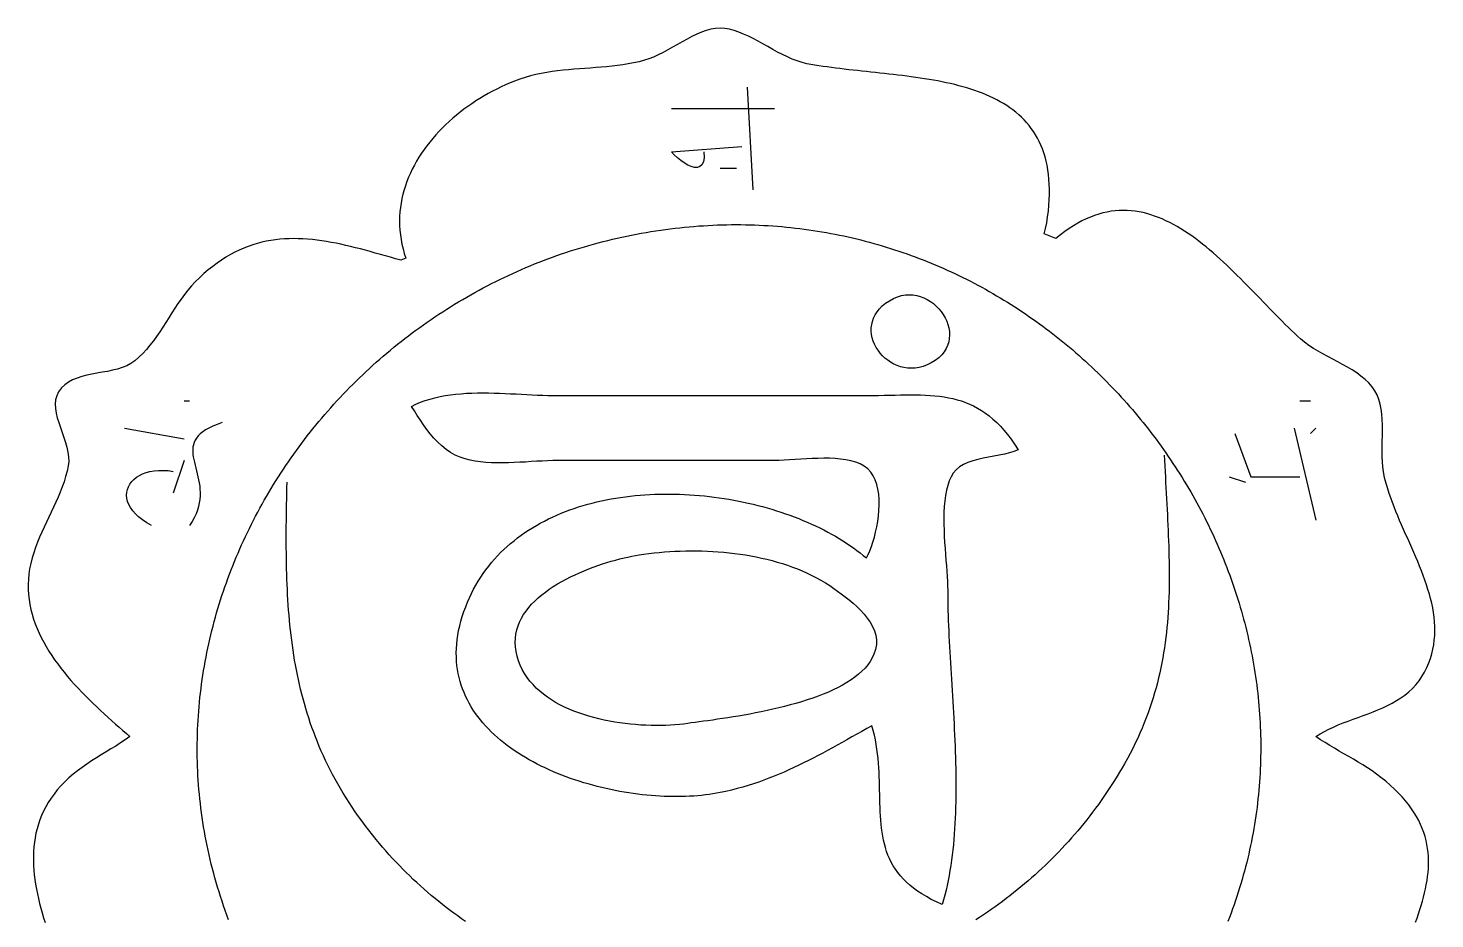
# Model space of a CAD drawing. Header units: metres. Extents: x 21 to 281, y 15 to 281.
# Drawn here: x 21.2 to 281, y 116.3 to 280.9 of the extents above; entities that cross this region are included whole.
import ezdxf

# ---------------------------------------------------------------- set-up
doc = ezdxf.new("R2010")
doc.units = ezdxf.units.M
doc.layers.add('0_0_0', color=3, linetype='CONTINUOUS')

msp = doc.modelspace()

# ---------------------------------------------------------------- linework, layer by layer
at = {"layer": '0_0_0'}
for points in [[(277.3917, 115.7123), (277.6695, 116.4956), (277.9362, 117.2754), (278.1905, 118.0518), (278.4311, 118.8248), (278.6567, 119.5946), (278.8659, 120.3613), (279.0575, 121.125), (279.2301, 121.8858), (279.3824, 122.6438), (279.513, 123.3992), (279.6207, 124.1521), (279.7042, 124.9025), (279.762, 125.6506), (279.793, 126.3965), (279.7958, 127.1404), (279.769, 127.8823), (279.7113, 128.6223), (279.6215, 129.3605), (279.4982, 130.0972), (279.3401, 130.8323), (279.1458, 131.566), (278.9141, 132.2985), (278.6436, 133.0297), (278.333, 133.76), (277.981, 134.4892), (277.5863, 135.2177), (277.1476, 135.9454), (276.6635, 136.6725), (276.1327, 137.3991), (275.5539, 138.1254), (274.9257, 138.8514), (274.247, 139.5772), (273.5163, 140.303), (272.7323, 141.0289), (271.8937, 141.755), (270.9992, 142.4814), (270.1896, 143.096), (269.363, 143.6826), (268.5218, 144.2452), (267.6684, 144.7878), (266.8052, 145.3144), (265.9348, 145.8291), (265.0594, 146.3359), (264.1817, 146.8388), (263.3039, 147.3418), (262.4285, 147.849), (261.558, 148.3644), (260.6948, 148.892), (259.8413, 149.4359), (259, 150), (259.7684, 150.4923), (260.57, 150.9503), (261.401, 151.3783), (262.2572, 151.7806), (263.1347, 152.1617), (264.0296, 152.5257), (264.9379, 152.877), (265.8556, 153.22), (266.7787, 153.559), (267.7033, 153.8983), (268.6255, 154.2422), (269.5412, 154.5951), (270.4465, 154.9613), (271.3374, 155.3451), (272.2099, 155.7509), (273.0602, 156.1829), (273.8841, 156.6456), (274.6778, 157.1432), (275.4373, 157.68), (276.1586, 158.2605), (276.8377, 158.8889), (277.4707, 159.5695), (278.0536, 160.3067), (278.5825, 161.1049), (279.0536, 161.9361), (279.4677, 162.7699), (279.8266, 163.6061), (280.1324, 164.4446), (280.387, 165.2852), (280.5924, 166.1278), (280.7507, 166.9723), (280.8638, 167.8185), (280.9337, 168.6663), (280.9623, 169.5154), (280.9518, 170.3659), (280.904, 171.2174), (280.821, 172.0699), (280.7047, 172.9233), (280.5572, 173.7774), (280.3804, 174.6319), (280.1763, 175.4869), (279.9469, 176.3422), (279.6942, 177.1975), (279.4202, 178.0529), (279.1269, 178.908), (278.8163, 179.7628), (278.4903, 180.6172), (278.151, 181.4709), (277.8003, 182.3239), (277.4402, 183.1759), (277.0728, 184.0269), (276.6999, 184.8767), (276.3237, 185.7252), (275.946, 186.5722), (275.5689, 187.4175), (275.1944, 188.2611), (274.8244, 189.1028), (274.461, 189.9423), (274.1061, 190.7797), (273.7617, 191.6147), (273.4299, 192.4473), (273.1126, 193.2771), (272.8117, 194.1042), (272.5294, 194.9284), (272.2675, 195.7494), (272.028, 196.5673), (271.8131, 197.3817), (271.6245, 198.1927), (271.4645, 199), (271.3425, 199.8498), (271.2686, 200.7413), (271.2329, 201.668), (271.2261, 202.6231), (271.2384, 203.6001), (271.2604, 204.5922), (271.2823, 205.5929), (271.2948, 206.5956), (271.2881, 207.5935), (271.2527, 208.58), (271.179, 209.5485), (271.0575, 210.4923), (270.8785, 211.4049), (270.6325, 212.2795), (270.3099, 213.1096), (269.9011, 213.8885), (269.3966, 214.6095), (268.7639, 215.3245), (268.0687, 215.9871), (267.3189, 216.6039), (266.5223, 217.1815), (265.6867, 217.7265), (264.8201, 218.2456), (263.9302, 218.7454), (263.0249, 219.2324), (262.1121, 219.7134), (261.1995, 220.195), (260.2951, 220.6838), (259.4066, 221.1864), (258.542, 221.7094), (257.7091, 222.2595), (256.9157, 222.8433), (256.1697, 223.4675), (255.6108, 223.9758), (255.0492, 224.4986), (254.4848, 225.035), (253.9174, 225.5839), (253.3472, 226.1444), (252.774, 226.7154), (252.1978, 227.296), (251.6187, 227.8852), (251.0365, 228.4819), (250.4512, 229.0852), (249.8628, 229.6941), (249.2713, 230.3076), (248.6767, 230.9246), (248.0789, 231.5443), (247.4778, 232.1656), (246.8735, 232.7874), (246.2659, 233.4089), (245.6549, 234.029), (245.0407, 234.6467), (244.423, 235.2611), (243.8019, 235.8711), (243.1774, 236.4757), (242.5495, 237.0739), (241.918, 237.6649), (241.2829, 238.2474), (240.6443, 238.8206), (240.0021, 239.3835), (239.3563, 239.9351), (238.7068, 240.4743), (238.0536, 241.0002), (237.3967, 241.5117), (236.736, 242.008), (236.0716, 242.488), (235.4033, 242.9506), (234.7311, 243.395), (234.0551, 243.8201), (233.3752, 244.2248), (232.6913, 244.6083), (232.0034, 244.9696), (231.3115, 245.3075), (230.6156, 245.6212), (229.9156, 245.9096), (229.2115, 246.1718), (228.5033, 246.4067), (227.7909, 246.6134), (227.0743, 246.7908), (226.3535, 246.938), (225.6284, 247.0539), (224.899, 247.1377), (224.1653, 247.1882), (223.4272, 247.2045), (222.6848, 247.1856), (221.9379, 247.1304), (221.1866, 247.0381), (220.4308, 246.9076), (219.6704, 246.7379), (218.9056, 246.528), (218.1361, 246.2769), (217.3621, 245.9837), (216.5834, 245.6472), (215.8, 245.2667), (215.0119, 244.8409), (214.2191, 244.369), (213.4216, 243.85), (212.6192, 243.2828), (211.812, 242.6664), (211, 242), (208.8457, 242.8567), (209.0863, 243.8773), (209.2917, 244.9234), (209.4591, 246), (209.5914, 247.0911), (209.6904, 248.1503), (209.7567, 249.1781), (209.7908, 250.1749), (209.7934, 251.1413), (209.7651, 252.0778), (209.7064, 252.9849), (209.6178, 253.8631), (209.5001, 254.713), (209.3538, 255.5351), (209.1794, 256.3299), (208.9775, 257.0978), (208.7488, 257.8395), (208.4938, 258.5555), (208.2132, 259.2461), (207.9074, 259.9121), (207.577, 260.5538), (207.2228, 261.1719), (206.8451, 261.7668), (206.4447, 262.339), (206.0221, 262.889), (205.578, 263.4175), (205.1127, 263.9248), (204.6271, 264.4116), (204.1216, 264.8783), (203.5969, 265.3254), (203.0535, 265.7535), (202.492, 266.163), (201.9129, 266.5546), (201.317, 266.9286), (200.7047, 267.2857), (200.0767, 267.6264), (199.4335, 267.9511), (198.7757, 268.2604), (198.104, 268.5547), (197.4188, 268.8347), (196.7208, 269.1009), (196.0105, 269.3537), (195.2886, 269.5936), (194.5556, 269.8212), (193.8122, 270.0371), (193.0588, 270.2416), (192.2961, 270.4354), (191.5247, 270.6189), (190.7452, 270.7927), (189.9581, 270.9573), (189.164, 271.1132), (188.3635, 271.2609), (187.5572, 271.401), (186.7457, 271.5339), (185.9296, 271.6601), (185.1094, 271.7803), (184.2858, 271.8949), (183.4592, 272.0044), (182.6304, 272.1093), (181.7999, 272.2102), (180.9682, 272.3076), (180.136, 272.4019), (179.3039, 272.4938), (178.4724, 272.5837), (177.642, 272.6721), (176.8135, 272.7596), (175.9874, 272.8467), (175.1643, 272.9338), (174.3447, 273.0216), (173.5292, 273.1105), (172.7185, 273.2011), (171.9131, 273.2938), (171.1136, 273.3892), (170.3206, 273.4878), (169.5346, 273.5901), (168.7563, 273.6966), (167.9862, 273.8079), (167.2249, 273.9244), (166.4731, 274.0468), (165.7312, 274.1754), (165, 274.3109), (164.1068, 274.5213), (163.21, 274.8043), (162.3101, 275.1498), (161.4081, 275.5476), (160.5047, 275.9873), (159.6007, 276.4588), (158.697, 276.9519), (157.7943, 277.4563), (156.8934, 277.9619), (155.9951, 278.4584), (155.1003, 278.9355), (154.2097, 279.3831), (153.3242, 279.791), (152.4445, 280.1489), (151.5714, 280.4466), (150.7057, 280.6739), (149.8483, 280.8206), (149, 280.8765), (148.1463, 280.8291), (147.2829, 280.6812), (146.4112, 280.445), (145.5326, 280.1328), (144.6487, 279.7569), (143.761, 279.3295), (142.871, 278.863), (141.98, 278.3695), (141.0897, 277.8615), (140.2015, 277.3511), (139.3169, 276.8506), (138.4374, 276.3724), (137.5645, 275.9287), (136.6996, 275.5318), (135.8443, 275.1939), (135, 274.9274), (134.0073, 274.677), (133.0123, 274.4598), (132.0152, 274.2725), (131.0161, 274.1115), (130.0153, 273.9733), (129.0131, 273.8545), (128.0097, 273.7516), (127.0054, 273.6611), (126.0003, 273.5796), (124.9947, 273.5036), (123.9889, 273.4296), (122.9831, 273.3542), (121.9775, 273.2738), (120.9724, 273.1851), (119.968, 273.0845), (118.9645, 272.9686), (117.9623, 272.8339), (116.9614, 272.6769), (115.9623, 272.4942), (114.965, 272.2823), (113.97, 272.0377), (112.9772, 271.757), (111.9872, 271.4367), (111, 271.0733), (110.1797, 270.7412), (109.3648, 270.3897), (108.556, 270.0192), (107.7542, 269.63), (106.96, 269.2225), (106.1742, 268.7969), (105.3975, 268.3537), (104.6307, 267.8933), (103.8745, 267.4158), (103.1297, 266.9218), (102.3971, 266.4114), (101.6773, 265.8852), (100.9712, 265.3434), (100.2794, 264.7864), (99.6028, 264.2144), (98.9421, 263.628), (98.2979, 263.0274), (97.6712, 262.4129), (97.0626, 261.785), (96.4728, 261.1439), (95.9027, 260.49), (95.353, 259.8236), (94.8243, 259.1452), (94.3176, 258.455), (93.8335, 257.7533), (93.3727, 257.0406), (92.9361, 256.3172), (92.5243, 255.5835), (92.1381, 254.8397), (91.7783, 254.0862), (91.4456, 253.3234), (91.1408, 252.5515), (90.8646, 251.7711), (90.6177, 250.9824), (90.401, 250.1857), (90.2151, 249.3814), (90.0608, 248.5699), (89.9389, 247.7514), (89.8501, 246.9264), (89.7951, 246.0952), (89.7748, 245.2582), (89.7898, 244.4156), (89.8409, 243.5678), (89.9288, 242.7152), (90.0544, 241.8581), (90.2183, 240.9969), (90.4213, 240.1319), (90.6641, 239.2634), (90.9476, 238.3919), (90, 238), (89.0508, 238.2719), (88.1073, 238.5427), (87.1692, 238.8113), (86.2365, 239.0765), (85.309, 239.3372), (84.3866, 239.5923), (83.4693, 239.8406), (82.5568, 240.081), (81.6492, 240.3125), (80.7462, 240.5337), (79.8479, 240.7438), (78.954, 240.9414), (78.0644, 241.1256), (77.1791, 241.295), (76.2979, 241.4488), (75.4207, 241.5856), (74.5474, 241.7044), (73.678, 241.804), (72.8122, 241.8834), (71.95, 241.9413), (71.0912, 241.9768), (70.2358, 241.9886), (69.3837, 241.9755), (68.5347, 241.9366), (67.6886, 241.8707), (66.8455, 241.7765), (66.0052, 241.6531), (65.1676, 241.4993), (64.3326, 241.3139), (63.5, 241.0958), (62.6697, 240.844), (61.8418, 240.5572), (61.0159, 240.2344), (60.192, 239.8744), (59.3701, 239.476), (58.5499, 239.0383), (57.7315, 238.56), (56.9146, 238.0399), (56.0992, 237.4771), (55.2851, 236.8704), (54.4722, 236.2185), (53.6605, 235.5205), (52.8498, 234.7751), (52.0401, 233.9814), (51.3463, 233.2423), (50.6865, 232.4686), (50.0558, 231.6653), (49.4495, 230.8374), (48.863, 229.9898), (48.2915, 229.1274), (47.7304, 228.2552), (47.1749, 227.3782), (46.6203, 226.5013), (46.0619, 225.6295), (45.4951, 224.7678), (44.9151, 223.9211), (44.3172, 223.0943), (43.6967, 222.2925), (43.049, 221.5205), (42.3692, 220.7834), (41.6528, 220.0861), (40.895, 219.4336), (40.1818, 218.9362), (39.4019, 218.5251), (38.5657, 218.187), (37.6837, 217.9086), (36.7664, 217.6767), (35.8242, 217.478), (34.8677, 217.2994), (33.9072, 217.1274), (32.9534, 216.9489), (32.0165, 216.7507), (31.1072, 216.5195), (30.2359, 216.2419), (29.4131, 215.9049), (28.6493, 215.4951), (27.9549, 214.9993), (27.3404, 214.4042), (26.8163, 213.6967), (26.4687, 212.9823), (26.2701, 212.2266), (26.2016, 211.4345), (26.2444, 210.6108), (26.3797, 209.7601), (26.5887, 208.8873), (26.8526, 207.9973), (27.1526, 207.0948), (27.4699, 206.1845), (27.7856, 205.2714), (28.0809, 204.3601), (28.3371, 203.4555), (28.5354, 202.5624), (28.6568, 201.6856), (28.6826, 200.8298), (28.5941, 200), (28.3837, 199.014), (28.1265, 198.0416), (27.8279, 197.0812), (27.4929, 196.1311), (27.1269, 195.1897), (26.7351, 194.2554), (26.3226, 193.3265), (25.8949, 192.4014), (25.457, 191.4785), (25.0142, 190.556), (24.5719, 189.6325), (24.1351, 188.7061), (23.7092, 187.7754), (23.2994, 186.8387), (22.9108, 185.8943), (22.5489, 184.9406), (22.2187, 183.9759), (21.9256, 182.9987), (21.6747, 182.0072), (21.4714, 181), (21.3278, 180.0314), (21.2369, 179.0718), (21.1969, 178.1213), (21.2061, 177.18), (21.2627, 176.2479), (21.3652, 175.3251), (21.5118, 174.4118), (21.7009, 173.5078), (21.9306, 172.6134), (22.1994, 171.7286), (22.5055, 170.8535), (22.8473, 169.9881), (23.2229, 169.1325), (23.6309, 168.2867), (24.0693, 167.451), (24.5367, 166.6252), (25.0312, 165.8096), (25.5511, 165.0041), (26.0948, 164.2088), (26.6606, 163.4239), (27.2468, 162.6494), (27.8516, 161.8853), (28.4735, 161.1317), (29.1106, 160.3887), (29.7613, 159.6564), (30.4239, 158.9348), (31.0967, 158.224), (31.778, 157.5241), (32.4661, 156.8352), (33.1594, 156.1572), (33.856, 155.4904), (34.5544, 154.8347), (35.2528, 154.1903), (35.9495, 153.5572), (36.6429, 152.9355), (37.3312, 152.3252), (38.0128, 151.7264), (38.6859, 151.1392), (39.3488, 150.5637), (40, 150), (39.1442, 149.4064), (38.2716, 148.8312), (37.3862, 148.2695), (36.4919, 147.7168), (35.5929, 147.1684), (34.6932, 146.6198), (33.7967, 146.0663), (32.9075, 145.5032), (32.0295, 144.926), (31.1669, 144.3301), (30.3237, 143.7107), (29.5038, 143.0632), (28.7113, 142.3832), (27.9501, 141.6658), (27.2245, 140.9066), (26.5741, 140.1536), (25.9746, 139.3913), (25.4247, 138.62), (24.923, 137.8402), (24.4681, 137.052), (24.0587, 136.256), (23.6935, 135.4523), (23.3709, 134.6415), (23.0898, 133.8237), (22.8488, 132.9993), (22.6464, 132.1688), (22.4813, 131.3323), (22.3521, 130.4904), (22.2576, 129.6433), (22.1962, 128.7913), (22.1668, 127.9348), (22.1678, 127.0742), (22.198, 126.2097), (22.256, 125.3418), (22.3403, 124.4708), (22.4498, 123.597), (22.5829, 122.7207), (22.7384, 121.8424), (22.9149, 120.9623), (23.1109, 120.0807), (23.3252, 119.1982), (23.5564, 118.3149), (23.8032, 117.4312), (24.0641, 116.5474), (24.3378, 115.664)], [(154, 270), (155, 251)], [(140, 266), (159, 266)], [(146, 258), (146.0149, 256.9691), (145.8813, 256.1907), (145.6178, 255.6427), (145.2436, 255.3032), (144.7773, 255.1502), (144.2379, 255.1617), (143.6442, 255.3156), (143.0152, 255.5901), (142.3697, 255.963), (141.7265, 256.4125), (141.1046, 256.9164), (140.5228, 257.4529), (140, 258), (153, 259)], [(149, 255), (152, 255)], [(138, 243.5718), (138.8841, 243.6943), (139.7666, 243.8088), (140.6474, 243.9151), (141.5265, 244.0134), (142.4038, 244.1037), (143.2794, 244.1859), (144.1532, 244.2602), (145.0251, 244.3265), (145.8952, 244.385), (146.7634, 244.4355), (147.6297, 244.4783), (148.4941, 244.5133), (149.3566, 244.5405), (150.217, 244.56), (151.0755, 244.5719), (151.9319, 244.5761), (152.7863, 244.5726), (153.6387, 244.5617), (154.4889, 244.5432), (155.337, 244.5172), (156.183, 244.4838), (157.0267, 244.4429), (157.8683, 244.3946), (158.7077, 244.3391), (159.5448, 244.2762), (160.3796, 244.206), (161.2121, 244.1286), (162.0423, 244.044), (162.8702, 243.9522), (163.6957, 243.8534), (164.5187, 243.7474), (165.3394, 243.6344), (166.1576, 243.5143), (166.9733, 243.3873), (167.7865, 243.2534), (168.5972, 243.1125), (169.4054, 242.9648), (170.211, 242.8103), (171.0139, 242.6489), (171.8143, 242.4808), (172.612, 242.306), (173.407, 242.1245), (174.1993, 241.9364), (174.9889, 241.7416), (175.7758, 241.5403), (176.5598, 241.3324), (177.3411, 241.1181), (178.1195, 240.8972), (178.8951, 240.67), (179.6678, 240.4364), (180.4376, 240.1964), (181.2045, 239.9501), (181.9684, 239.6975), (182.7293, 239.4387), (183.4873, 239.1737), (184.2422, 238.9025), (184.9941, 238.6251), (185.7429, 238.3417), (186.4885, 238.0522), (187.2311, 237.7568), (187.9705, 237.4553), (188.7067, 237.1478), (189.4397, 236.8345), (190.1695, 236.5153), (190.8961, 236.1903), (191.6193, 235.8594), (192.3393, 235.5228), (193.0559, 235.1805), (193.7692, 234.8324), (194.4791, 234.4788), (195.1856, 234.1195), (195.8887, 233.7546), (196.5883, 233.3842), (197.2844, 233.0083), (197.977, 232.6269), (198.6661, 232.2401), (199.3517, 231.8478), (200.0336, 231.4503), (200.712, 231.0474), (201.3867, 230.6392), (202.0578, 230.2257), (202.7252, 229.8071), (203.3889, 229.3833), (204.0488, 228.9543), (204.705, 228.5203), (205.3575, 228.0812), (206.0061, 227.637), (206.6509, 227.1879), (207.2918, 226.7338), (207.9289, 226.2748), (208.562, 225.8109), (209.1912, 225.3421), (209.8165, 224.8686), (210.4378, 224.3903), (211.055, 223.9072), (211.6683, 223.4195), (212.2775, 222.9271), (212.8826, 222.4301), (213.4836, 221.9285), (214.0804, 221.4223), (214.6731, 220.9116), (215.2617, 220.3965), (215.846, 219.8769), (216.4261, 219.3529), (217.0019, 218.8246), (217.5735, 218.2919), (218.1407, 217.7549), (218.7036, 217.2137), (219.2622, 216.6682), (219.8163, 216.1186), (220.3661, 215.5648), (220.9114, 215.0069), (221.4523, 214.445), (221.9887, 213.879), (222.5206, 213.309), (223.0479, 212.735), (223.5707, 212.1571), (224.0889, 211.5754), (224.6025, 210.9898), (225.1115, 210.4003), (225.6158, 209.8071), (226.1154, 209.2102), (226.6103, 208.6095), (227.1005, 208.0052), (227.586, 207.3973), (228.0666, 206.7857), (228.5424, 206.1706), (229.0134, 205.552), (229.4796, 204.9299), (229.9408, 204.3044), (230.3972, 203.6754), (230.8486, 203.0431), (231.295, 202.4074), (231.7365, 201.7685), (232.173, 201.1263), (232.6044, 200.4808), (233.0307, 199.8322), (233.452, 199.1804), (233.8682, 198.5255), (234.2792, 197.8675), (234.6851, 197.2065), (235.0858, 196.5424), (235.4813, 195.8754), (235.8715, 195.2055), (236.2565, 194.5327), (236.6362, 193.857), (237.0106, 193.1785), (237.3796, 192.4972), (237.7433, 191.8132), (238.1016, 191.1264), (238.4545, 190.437), (238.8019, 189.7449), (239.1439, 189.0503), (239.4804, 188.3531), (239.8114, 187.6533), (240.1369, 186.9511), (240.4568, 186.2464), (240.7711, 185.5393), (241.0798, 184.8298), (241.3829, 184.118), (241.6803, 183.4038), (241.972, 182.6874), (242.258, 181.9688), (242.5383, 181.2479), (242.8128, 180.5249), (243.0815, 179.7998), (243.3444, 179.0726), (243.6014, 178.3434), (243.8526, 177.6121), (244.098, 176.8789), (244.3374, 176.1437), (244.5708, 175.4066), (244.7983, 174.6677), (245.0198, 173.9269), (245.2353, 173.1843), (245.4448, 172.44), (245.6482, 171.694), (245.8455, 170.9463), (246.0367, 170.1969), (246.2217, 169.4459), (246.4006, 168.6934), (246.5733, 167.9393), (246.7398, 167.1838), (246.9001, 166.4267), (247.0541, 165.6683), (247.2018, 164.9084), (247.3431, 164.1473), (247.4782, 163.3847), (247.6069, 162.621), (247.7292, 161.8559), (247.845, 161.0897), (247.9545, 160.3223), (248.0574, 159.5538), (248.1539, 158.7842), (248.2439, 158.0135), (248.3273, 157.2419), (248.4042, 156.4692), (248.4744, 155.6956), (248.5381, 154.9211), (248.5951, 154.1457), (248.6455, 153.3694), (248.6891, 152.5924), (248.7261, 151.8146), (248.7563, 151.0361), (248.7797, 150.2569), (248.7963, 149.477), (248.8062, 148.6966), (248.8092, 147.9155), (248.8053, 147.1339), (248.7945, 146.3519), (248.7768, 145.5693), (248.7522, 144.7863), (248.7206, 144.0029), (248.682, 143.2192), (248.6364, 142.4351), (248.5838, 141.6508), (248.524, 140.8662), (248.4572, 140.0814), (248.3833, 139.2964), (248.3023, 138.5113), (248.214, 137.7261), (248.1186, 136.9408), (248.016, 136.1555), (247.9061, 135.3702), (247.7889, 134.585), (247.6645, 133.7998), (247.5327, 133.0148), (247.3936, 132.2299), (247.2471, 131.4452), (247.0933, 130.6608), (246.932, 129.8766), (246.7633, 129.0927), (246.5871, 128.3092), (246.4034, 127.526), (246.2122, 126.7433), (246.0134, 125.961), (245.8071, 125.1792), (245.5932, 124.3979), (245.3716, 123.6172), (245.1425, 122.8371), (244.9056, 122.0576), (244.6611, 121.2788), (244.4088, 120.5007), (244.1488, 119.7234), (243.881, 118.9468), (243.6055, 118.171), (243.3221, 117.3961), (243.0308, 116.6221), (242.7317, 115.8491)], [(58.2268, 116.1804), (57.9087, 117.0346), (57.5999, 117.8895), (57.3005, 118.745), (57.0103, 119.6012), (56.7293, 120.4579), (56.4575, 121.3151), (56.195, 122.1728), (55.9415, 123.0309), (55.6972, 123.8894), (55.4619, 124.7482), (55.2357, 125.6074), (55.0185, 126.4668), (54.8103, 127.3264), (54.611, 128.1862), (54.4207, 129.0461), (54.2392, 129.9061), (54.0666, 130.7661), (53.9027, 131.6262), (53.7477, 132.4861), (53.6015, 133.346), (53.4639, 134.2058), (53.335, 135.0654), (53.2148, 135.9247), (53.1033, 136.7838), (53.0003, 137.6426), (52.9059, 138.501), (52.82, 139.359), (52.7426, 140.2166), (52.6736, 141.0737), (52.6131, 141.9302), (52.561, 142.7862), (52.5173, 143.6416), (52.4819, 144.4963), (52.4548, 145.3504), (52.4359, 146.2036), (52.4253, 147.0561), (52.4229, 147.9078), (52.4287, 148.7586), (52.4426, 149.6084), (52.4647, 150.4573), (52.4948, 151.3052), (52.5329, 152.152), (52.5791, 152.9978), (52.6333, 153.8424), (52.6953, 154.6858), (52.7653, 155.528), (52.8432, 156.3689), (52.929, 157.2085), (53.0225, 158.0468), (53.1239, 158.8837), (53.233, 159.7191), (53.3498, 160.553), (53.4743, 161.3854), (53.6065, 162.2163), (53.7463, 163.0455), (53.8937, 163.873), (54.0486, 164.6989), (54.2111, 165.523), (54.3811, 166.3453), (54.5585, 167.1658), (54.7434, 167.9843), (54.9356, 168.801), (55.1352, 169.6157), (55.3422, 170.4284), (55.5565, 171.2391), (55.778, 172.0476), (56.0068, 172.854), (56.2428, 173.6583), (56.4859, 174.4603), (56.7362, 175.26), (56.9936, 176.0574), (57.2581, 176.8525), (57.5297, 177.6451), (57.8082, 178.4354), (58.0937, 179.2231), (58.3862, 180.0083), (58.6856, 180.7909), (58.9918, 181.5709), (59.3049, 182.3482), (59.6249, 183.1229), (59.9516, 183.8947), (60.2851, 184.6638), (60.6253, 185.4301), (60.9722, 186.1935), (61.3257, 186.9539), (61.6859, 187.7114), (62.0526, 188.4659), (62.426, 189.2173), (62.8058, 189.9656), (63.1922, 190.7108), (63.585, 191.4528), (63.9842, 192.1915), (64.3899, 192.927), (64.8019, 193.6592), (65.2202, 194.388), (65.6449, 195.1134), (66.0758, 195.8354), (66.513, 196.5538), (66.9563, 197.2688), (67.4059, 197.9801), (67.8615, 198.6879), (68.3233, 199.392), (68.7912, 200.0923), (69.2651, 200.7889), (69.745, 201.4818), (70.2309, 202.1708), (70.7228, 202.8559), (71.2206, 203.537), (71.7242, 204.2142), (72.2337, 204.8874), (72.749, 205.5566), (73.2701, 206.2216), (73.797, 206.8825), (74.3296, 207.5392), (74.8679, 208.1917), (75.4118, 208.8399), (75.9613, 209.4838), (76.5165, 210.1233), (77.0772, 210.7584), (77.6435, 211.3891), (78.2152, 212.0153), (78.7924, 212.6369), (79.375, 213.254), (79.9631, 213.8664), (80.5565, 214.4742), (81.1552, 215.0773), (81.7592, 215.6756), (82.3685, 216.2691), (82.9831, 216.8577), (83.6028, 217.4415), (84.2278, 218.0204), (84.8578, 218.5943), (85.493, 219.1632), (86.1333, 219.727), (86.7786, 220.2857), (87.4289, 220.8393), (88.0842, 221.3876), (88.7444, 221.9308), (89.4096, 222.4687), (90.0796, 223.0012), (90.7545, 223.5284), (91.4343, 224.0502), (92.1188, 224.5665), (92.808, 225.0774), (93.502, 225.5827), (94.2007, 226.0824), (94.904, 226.5765), (95.6119, 227.0649), (96.3245, 227.5476), (97.0416, 228.0246), (97.7632, 228.4957), (98.4894, 228.961), (99.22, 229.4205), (99.955, 229.874), (100.6944, 230.3215), (101.4382, 230.763), (102.1864, 231.1985), (102.9388, 231.6278), (103.6955, 232.051), (104.4565, 232.468), (105.2216, 232.8788), (105.9909, 233.2833), (106.7644, 233.6815), (107.542, 234.0733), (108.3236, 234.4587), (109.1094, 234.8376), (109.8991, 235.2101), (110.6928, 235.576), (111.4904, 235.9353), (112.292, 236.288), (113.0974, 236.634), (113.9067, 236.9734), (114.7198, 237.3059), (115.5367, 237.6317), (116.3574, 237.9506), (117.1818, 238.2626), (118.0098, 238.5677), (118.8416, 238.8658), (119.6769, 239.157), (120.5159, 239.441), (121.3584, 239.7179), (122.2044, 239.9877), (123.054, 240.2503), (123.907, 240.5057), (124.7634, 240.7537), (125.6233, 240.9945), (126.4865, 241.2279), (127.353, 241.4539), (128.2229, 241.6724), (129.096, 241.8834), (129.9723, 242.0869), (130.8519, 242.2828), (131.7346, 242.471), (132.6205, 242.6516), (133.5095, 242.8245), (134.4016, 242.9896), (135.2967, 243.1469), (136.1948, 243.2964), (137.0959, 243.438), (138, 243.5717)], [(181.0193, 230.9568), (181.7408, 231.2621), (182.4623, 231.4746), (183.1801, 231.599), (183.8906, 231.6399), (184.5901, 231.6023), (185.2751, 231.4907), (185.9419, 231.3101), (186.5869, 231.0651), (187.2066, 230.7605), (187.7971, 230.401), (188.3551, 229.9915), (188.8767, 229.5367), (189.3585, 229.0413), (189.7968, 228.5102), (190.188, 227.948), (190.5284, 227.3595), (190.8145, 226.7495), (191.0426, 226.1228), (191.2091, 225.4841), (191.3104, 224.8381), (191.3429, 224.1897), (191.303, 223.5436), (191.187, 222.9046), (190.9913, 222.2773), (190.7123, 221.6666), (190.3464, 221.0773), (189.8899, 220.514), (189.3393, 219.9816), (188.691, 219.4849), (187.9413, 219.0285), (187.1996, 218.6699), (186.4619, 218.3971), (185.7308, 218.206), (185.0094, 218.0926), (184.3003, 218.0531), (183.6065, 218.0835), (182.9308, 218.1799), (182.276, 218.3383), (181.645, 218.5549), (181.0407, 218.8256), (180.4657, 219.1466), (179.9231, 219.5138), (179.4156, 219.9235), (178.9461, 220.3716), (178.5174, 220.8542), (178.1323, 221.3673), (177.7938, 221.9071), (177.5046, 222.4697), (177.2675, 223.0509), (177.0855, 223.6471), (176.9614, 224.2541), (176.898, 224.8681), (176.8981, 225.4851), (176.9646, 226.1012), (177.1003, 226.7125), (177.3081, 227.315), (177.5908, 227.9048), (177.9513, 228.478), (178.3923, 229.0306), (178.9168, 229.5587), (179.5276, 230.0584), (180.2274, 230.5257), (181.0193, 230.9567)], [(50, 212), (51, 212)], [(256, 212), (258, 212)], [(57, 208), (56.0956, 207.6779), (55.2911, 207.3465), (54.5815, 207.0054), (53.9616, 206.6547), (53.4265, 206.2942), (52.9711, 205.9239), (52.5904, 205.5436), (52.2794, 205.1532), (52.0331, 204.7527), (51.8465, 204.3419), (51.7145, 203.9207), (51.6321, 203.4891), (51.5942, 203.0469), (51.596, 202.594), (51.6322, 202.1303), (51.698, 201.6558), (51.7882, 201.1703), (51.8979, 200.6737), (52.0221, 200.1659), (52.1557, 199.6469), (52.2936, 199.1165), (52.431, 198.5746), (52.5627, 198.0211), (52.6837, 197.4559), (52.789, 196.879), (52.8736, 196.2902), (52.9324, 195.6894), (52.9605, 195.0765), (52.9528, 194.4514), (52.9043, 193.814), (52.81, 193.1643), (52.6647, 192.502), (52.4636, 191.8272), (52.2016, 191.1397), (51.8737, 190.4394), (51.4748, 189.7261), (51, 189)], [(39, 207), (50, 205)], [(244, 206), (247, 198), (256, 198)], [(255, 207), (259, 190)], [(259, 207), (258, 206)], [(50, 201), (48, 195)], [(231, 202), (231.0452, 200.9788), (231.0929, 199.9624), (231.1425, 198.9505), (231.1937, 197.9432), (231.2461, 196.9402), (231.2991, 195.9415), (231.3525, 194.9469), (231.4058, 193.9563), (231.4585, 192.9696), (231.5102, 191.9866), (231.5606, 191.0073), (231.6093, 190.0316), (231.6557, 189.0592), (231.6995, 188.0902), (231.7402, 187.1243), (231.7775, 186.1614), (231.811, 185.2015), (231.8401, 184.2444), (231.8646, 183.29), (231.8839, 182.3382), (231.8977, 181.3888), (231.9055, 180.4417), (231.9069, 179.4969), (231.9016, 178.5541), (231.889, 177.6133), (231.8688, 176.6744), (231.8406, 175.7372), (231.8038, 174.8016), (231.7583, 173.8676), (231.7034, 172.9349), (231.6388, 172.0034), (231.564, 171.0731), (231.4787, 170.1438), (231.3825, 169.2154), (231.2748, 168.2878), (231.1554, 167.3608), (231.0237, 166.4344), (230.8794, 165.5084), (230.7221, 164.5827), (230.5512, 163.6571), (230.3665, 162.7317), (230.1674, 161.8061), (229.9537, 160.8804), (229.7248, 159.9544), (229.4803, 159.028), (229.2198, 158.101), (228.943, 157.1734), (228.6493, 156.245), (228.3384, 155.3157), (228.0099, 154.3854), (227.6633, 153.4539), (227.2982, 152.5212), (226.9142, 151.5871), (226.5109, 150.6516), (226.0879, 149.7144), (225.6447, 148.7754), (225.1809, 147.8346), (224.6961, 146.8919), (224.1899, 145.947), (223.662, 145), (223.2113, 144.2173), (222.7531, 143.4414), (222.2874, 142.6722), (221.8142, 141.9098), (221.3336, 141.1541), (220.8457, 140.4051), (220.3506, 139.6629), (219.8483, 138.9275), (219.339, 138.1988), (218.8226, 137.477), (218.2993, 136.7621), (217.7692, 136.0539), (217.2322, 135.3526), (216.6886, 134.6582), (216.1382, 133.9707), (215.5814, 133.29), (215.018, 132.6163), (214.4482, 131.9495), (213.872, 131.2896), (213.2896, 130.6367), (212.701, 129.9908), (212.1062, 129.3518), (211.5054, 128.7198), (210.8986, 128.0949), (210.2859, 127.477), (209.6674, 126.8661), (209.0431, 126.2622), (208.4131, 125.6654), (207.7775, 125.0757), (207.1364, 124.4931), (206.4898, 123.9176), (205.8378, 123.3492), (205.1805, 122.788), (204.5179, 122.2339), (203.8502, 121.687), (203.1774, 121.1472), (202.4995, 120.6147), (201.8167, 120.0893), (201.129, 119.5712), (200.4365, 119.0603), (199.7392, 118.5567), (199.0373, 118.0603), (198.3309, 117.5712), (197.6199, 117.0894), (196.9044, 116.6149), (196.1847, 116.1477)], [(44, 189), (43.0945, 189.5109), (42.2947, 190.0428), (41.598, 190.592), (41.0018, 191.1545), (40.5033, 191.7263), (40.1001, 192.3037), (39.7895, 192.8826), (39.5689, 193.4593), (39.4356, 194.0297), (39.387, 194.59), (39.4206, 195.1363), (39.5337, 195.6648), (39.7237, 196.1714), (39.9879, 196.6523), (40.3239, 197.1036), (40.7288, 197.5215), (41.2002, 197.9019), (41.7354, 198.2411), (42.3318, 198.535), (42.9867, 198.7799), (43.6976, 198.9718), (44.4619, 199.1068), (45.2769, 199.181), (46.1399, 199.1905), (47.0485, 199.1315), (48, 199)], [(243, 198), (246, 197)], [(101.9563, 115.8781), (101.2374, 116.3737), (100.5227, 116.8783), (99.8126, 117.3919), (99.107, 117.9145), (98.4059, 118.4462), (97.7096, 118.9869), (97.018, 119.5367), (96.3312, 120.0956), (95.6493, 120.6636), (94.9724, 121.2407), (94.3005, 121.8269), (93.6337, 122.4222), (92.9721, 123.0267), (92.3158, 123.6404), (91.6648, 124.2633), (91.0192, 124.8953), (90.3791, 125.5366), (89.7446, 126.1871), (89.1157, 126.8468), (88.4924, 127.5158), (87.875, 128.194), (87.2634, 128.8815), (86.6577, 129.5784), (86.0581, 130.2845), (85.4645, 131), (84.7734, 131.8544), (84.1014, 132.7089), (83.4481, 133.5637), (82.8133, 134.4188), (82.1968, 135.2743), (81.5983, 136.1302), (81.0175, 136.9865), (80.4541, 137.8435), (79.908, 138.7011), (79.3789, 139.5594), (78.8665, 140.4184), (78.3705, 141.2784), (77.8907, 142.1392), (77.4268, 143.001), (76.9786, 143.8638), (76.5458, 144.7278), (76.1282, 145.5929), (75.7256, 146.4593), (75.3375, 147.327), (74.9639, 148.1961), (74.6044, 149.0667), (74.2587, 149.9388), (73.9267, 150.8124), (73.6081, 151.6878), (73.3025, 152.5648), (73.0099, 153.4437), (72.7298, 154.3245), (72.4621, 155.2071), (72.2064, 156.0918), (71.9626, 156.9786), (71.7303, 157.8674), (71.5094, 158.7586), (71.2995, 159.6519), (71.1004, 160.5477), (70.9118, 161.4458), (70.7336, 162.3464), (70.5653, 163.2496), (70.4069, 164.1554), (70.2579, 165.0639), (70.1182, 165.9751), (69.9875, 166.8892), (69.8656, 167.8062), (69.7521, 168.7261), (69.6469, 169.649), (69.5497, 170.5751), (69.4601, 171.5043), (69.3781, 172.4368), (69.3032, 173.3725), (69.2353, 174.3117), (69.174, 175.2542), (69.1192, 176.2003), (69.0706, 177.15), (69.0279, 178.1033), (68.9909, 179.0603), (68.9593, 180.0211), (68.9328, 180.9858), (68.9112, 181.9544), (68.8942, 182.9269), (68.8817, 183.9035), (68.8732, 184.8843), (68.8686, 185.8692), (68.8677, 186.8584), (68.8701, 187.852), (68.8755, 188.8499), (68.8838, 189.8523), (68.8947, 190.8592), (68.908, 191.8708), (68.9232, 192.887), (68.9403, 193.908), (68.959, 194.9337), (68.979, 195.9644), (69, 197)], [(134, 183.561), (134.9163, 183.6979), (135.845, 183.8224), (136.7852, 183.934), (137.7361, 184.0325), (138.6966, 184.1176), (139.6661, 184.1888), (140.6434, 184.246), (141.6278, 184.2888), (142.6183, 184.3169), (143.6141, 184.33), (144.6143, 184.3279), (145.6179, 184.3101), (146.6241, 184.2764), (147.6319, 184.2265), (148.6406, 184.16), (149.6491, 184.0768), (150.6567, 183.9763), (151.6623, 183.8585), (152.6652, 183.7229), (153.6643, 183.5692), (154.6589, 183.3972), (155.648, 183.2065), (156.6308, 182.9968), (157.6063, 182.7679), (158.5736, 182.5193), (159.5319, 182.2509), (160.4802, 181.9623), (161.4177, 181.6531), (162.3435, 181.3232), (163.2566, 180.9721), (164.1562, 180.5996), (165.0414, 180.2054), (165.9113, 179.7891), (166.765, 179.3505), (167.6016, 178.8892), (168.4203, 178.405), (169.22, 177.8975), (170, 177.3665), (170.6625, 176.8956), (171.3599, 176.388), (172.0795, 175.8449), (172.8085, 175.2675), (173.5345, 174.6572), (174.2446, 174.015), (174.9263, 173.3424), (175.5669, 172.6405), (176.1536, 171.9106), (176.6739, 171.1539), (177.1151, 170.3717), (177.4645, 169.5652), (177.7095, 168.7357), (177.8374, 167.8844), (177.8355, 167.0125), (177.6912, 166.1214), (177.3919, 165.2122), (177.0737, 164.5404), (176.6896, 163.893), (176.2424, 163.2696), (175.7353, 162.6696), (175.1712, 162.0925), (174.5531, 161.5379), (173.8841, 161.0052), (173.1672, 160.4939), (172.4054, 160.0035), (171.6018, 159.5335), (170.7593, 159.0834), (169.881, 158.6528), (168.9698, 158.241), (168.0289, 157.8476), (167.0612, 157.4721), (166.0697, 157.114), (165.0575, 156.7728), (164.0276, 156.448), (162.9831, 156.1391), (161.9268, 155.8455), (160.8619, 155.5668), (159.7913, 155.3025), (158.7181, 155.052), (157.6454, 154.8149), (156.576, 154.5907), (155.5131, 154.3788), (154.4597, 154.1788), (153.4187, 153.9901), (152.3933, 153.8123), (151.3863, 153.6448), (150.4009, 153.4872), (149.4401, 153.3389), (148.5069, 153.1994), (147.6042, 153.0683), (146.7352, 152.9449), (145.9028, 152.8289), (145.11, 152.7198), (144.36, 152.6169), (143.6556, 152.5199), (143, 152.4282), (142.24, 152.3297), (141.4505, 152.2455), (140.6336, 152.1762), (139.7915, 152.1221), (138.9265, 152.084), (138.0408, 152.0622), (137.1367, 152.0573), (136.2163, 152.0699), (135.2818, 152.1004), (134.3356, 152.1495), (133.3798, 152.2176), (132.4166, 152.3052), (131.4483, 152.413), (130.4771, 152.5413), (129.5053, 152.6908), (128.5349, 152.862), (127.5683, 153.0554), (126.6077, 153.2716), (125.6554, 153.511), (124.7134, 153.7742), (123.7841, 154.0617), (122.8698, 154.3741), (121.9725, 154.7119), (121.0945, 155.0755), (120.2381, 155.4657), (119.4055, 155.8827), (118.5989, 156.3273), (117.8206, 156.7999), (117.0726, 157.3011), (116.3574, 157.8314), (115.677, 158.3913), (115.0338, 158.9813), (114.43, 159.602), (113.8677, 160.2539), (113.3492, 160.9375), (112.8767, 161.6534), (112.4525, 162.4021), (112.0787, 163.1841), (111.7577, 164), (111.4859, 164.8764), (111.2945, 165.7326), (111.1804, 166.5686), (111.1407, 167.3845), (111.1723, 168.1802), (111.2723, 168.9559), (111.4376, 169.7114), (111.6654, 170.4469), (111.9525, 171.1624), (112.296, 171.8579), (112.693, 172.5334), (113.1404, 173.189), (113.6352, 173.8247), (114.1744, 174.4405), (114.7552, 175.0364), (115.3743, 175.6125), (116.029, 176.1688), (116.7161, 176.7053), (117.4328, 177.2221), (118.1759, 177.7191), (118.9425, 178.1965), (119.7297, 178.6542), (120.5344, 179.0922), (121.3537, 179.5107), (122.1845, 179.9095), (123.0239, 180.2888), (123.8688, 180.6486), (124.7163, 180.9889), (125.5635, 181.3097), (126.4072, 181.611), (127.2445, 181.8929), (128.0725, 182.1555), (128.8881, 182.3986), (129.6884, 182.6224), (130.4703, 182.827), (131.2308, 183.0122), (131.9671, 183.1782), (132.676, 183.3249), (133.3546, 183.4525), (134, 183.5609)]]:
    msp.add_lwpolyline(points, dxfattribs=at)
msp.add_lwpolyline([(204, 203), (203.238, 202.685), (202.3956, 202.4209), (201.4892, 202.1954), (200.5354, 201.9958), (199.5507, 201.8098), (198.5517, 201.6247), (197.5548, 201.4282), (196.5767, 201.2077), (195.6338, 200.9507), (194.7428, 200.6448), (193.9201, 200.2775), (193.1823, 199.8362), (192.546, 199.3085), (192.0277, 198.682), (191.6263, 197.9923), (191.2868, 197.2282), (191.0051, 196.3964), (190.7768, 195.5041), (190.5977, 194.558), (190.4636, 193.5652), (190.3704, 192.5326), (190.3137, 191.4672), (190.2895, 190.376), (190.2933, 189.2658), (190.3211, 188.1437), (190.3686, 187.0165), (190.4316, 185.8913), (190.5059, 184.7751), (190.5873, 183.6746), (190.6714, 182.597), (190.7542, 181.5492), (190.8314, 180.5381), (190.8988, 179.5707), (190.9522, 178.6538), (190.9873, 177.7946), (191, 177), (191.0033, 176.0962), (191.0132, 175.183), (191.0293, 174.2606), (191.0511, 173.3295), (191.0783, 172.3899), (191.1105, 171.4422), (191.1473, 170.4869), (191.1884, 169.5241), (191.2333, 168.5544), (191.2817, 167.578), (191.3332, 166.5953), (191.3874, 165.6067), (191.4439, 164.6125), (191.5024, 163.6131), (191.5625, 162.6088), (191.6238, 161.6), (191.6859, 160.587), (191.7485, 159.5703), (191.8111, 158.5501), (191.8734, 157.5268), (191.935, 156.5007), (191.9955, 155.4723), (192.0545, 154.4419), (192.1117, 153.4097), (192.1667, 152.3763), (192.2191, 151.3419), (192.2685, 150.307), (192.3145, 149.2717), (192.3568, 148.2366), (192.395, 147.202), (192.4286, 146.1682), (192.4574, 145.1355), (192.4809, 144.1044), (192.4988, 143.0752), (192.5107, 142.0482), (192.5161, 141.0239), (192.5148, 140.0024), (192.5063, 138.9843), (192.4903, 137.9699), (192.4663, 136.9595), (192.434, 135.9535), (192.3931, 134.9522), (192.3431, 133.956), (192.2836, 132.9653), (192.2143, 131.9803), (192.1348, 131.0016), (192.0448, 130.0293), (191.9437, 129.0639), (191.8313, 128.1058), (191.7072, 127.1552), (191.571, 126.2125), (191.4223, 125.2782), (191.2608, 124.3525), (191.086, 123.4358), (190.8975, 122.5285), (190.6951, 121.6309), (190.4783, 120.7434), (190.2467, 119.8663), (190, 119), (188.9548, 119.4646), (187.9757, 119.9447), (187.0604, 120.44), (186.2067, 120.9502), (185.4125, 121.475), (184.6755, 122.0142), (183.9936, 122.5673), (183.3646, 123.1343), (182.7863, 123.7146), (182.2565, 124.3082), (181.7729, 124.9146), (181.3335, 125.5336), (180.936, 126.1648), (180.5783, 126.8081), (180.258, 127.4631), (179.9732, 128.1296), (179.7215, 128.8072), (179.5007, 129.4956), (179.3088, 130.1946), (179.1434, 130.9038), (179.0024, 131.623), (178.8837, 132.352), (178.7849, 133.0903), (178.704, 133.8377), (178.6387, 134.594), (178.5869, 135.3587), (178.5463, 136.1318), (178.5148, 136.9127), (178.4901, 137.7014), (178.4702, 138.4974), (178.4527, 139.3005), (178.4355, 140.1103), (178.4164, 140.9267), (178.3933, 141.7493), (178.3639, 142.5779), (178.326, 143.412), (178.2775, 144.2515), (178.2161, 145.0961), (178.1397, 145.9455), (178.0461, 146.7993), (177.933, 147.6573), (177.7984, 148.5192), (177.64, 149.3847), (177.4555, 150.2535), (177.2429, 151.1254), (177, 152), (176.0645, 151.4794), (175.1383, 150.9615), (174.2205, 150.4465), (173.3099, 149.9352), (172.4057, 149.428), (171.5069, 148.9255), (170.6125, 148.4282), (169.7214, 147.9367), (168.8328, 147.4514), (167.9457, 146.973), (167.059, 146.502), (166.1718, 146.0388), (165.2831, 145.5841), (164.392, 145.1383), (163.4974, 144.7021), (162.5984, 144.2759), (161.694, 143.8603), (160.7832, 143.4558), (159.8651, 143.063), (158.9386, 142.6824), (158.0028, 142.3146), (157.0568, 141.96), (156.0994, 141.6192), (155.1298, 141.2928), (154.1469, 140.9812), (153.1499, 140.6851), (152.1376, 140.405), (151.1092, 140.1414), (150.0636, 139.8948), (149, 139.6658), (148.3385, 139.5376), (147.6629, 139.4214), (146.9739, 139.3172), (146.272, 139.225), (145.5579, 139.1447), (144.832, 139.0764), (144.095, 139.0201), (143.3476, 138.9757), (142.5902, 138.9434), (141.8235, 138.9229), (141.0481, 138.9145), (140.2646, 138.918), (139.4735, 138.9334), (138.6754, 138.9608), (137.871, 139.0002), (137.0609, 139.0515), (136.2455, 139.1147), (135.4256, 139.1899), (134.6017, 139.2771), (133.7744, 139.3761), (132.9443, 139.4872), (132.112, 139.6101), (131.2781, 139.745), (130.4431, 139.8918), (129.6078, 140.0505), (128.7726, 140.2212), (127.9381, 140.4038), (127.105, 140.5983), (126.2738, 140.8047), (125.4452, 141.0231), (124.6197, 141.2534), (123.7979, 141.4955), (122.9804, 141.7496), (122.1678, 142.0156), (121.3607, 142.2935), (120.5597, 142.5833), (119.7654, 142.885), (118.9783, 143.1986), (118.1991, 143.5241), (117.4284, 143.8615), (116.6667, 144.2108), (115.9147, 144.572), (115.1729, 144.9451), (114.4419, 145.33), (113.7223, 145.7269), (113.0148, 146.1356), (112.3199, 146.5562), (111.6381, 146.9886), (110.9702, 147.433), (110.3166, 147.8892), (109.678, 148.3573), (109.055, 148.8372), (108.4481, 149.3291), (107.858, 149.8327), (107.2853, 150.3483), (106.7305, 150.8757), (106.1942, 151.4149), (105.677, 151.966), (105.1796, 152.529), (104.7024, 153.1038), (104.2462, 153.6905), (103.8114, 154.289), (103.3988, 154.8993), (103.0088, 155.5215), (102.6421, 156.1555), (102.2992, 156.8014), (101.9809, 157.459), (101.6875, 158.1286), (101.4198, 158.8099), (101.1784, 159.5031), (100.9637, 160.2081), (100.7765, 160.9249), (100.6173, 161.6535), (100.4867, 162.394), (100.3853, 163.1463), (100.3137, 163.9104), (100.2725, 164.6863), (100.2623, 165.474), (100.2836, 166.2735), (100.337, 167.0848), (100.4233, 167.9079), (100.5429, 168.7428), (100.6964, 169.5895), (100.8844, 170.448), (101.1076, 171.3183), (101.3665, 172.2004), (101.6617, 173.0943), (101.9938, 174), (102.3282, 174.8322), (102.6838, 175.6456), (103.0599, 176.4405), (103.4564, 177.2167), (103.8727, 177.9746), (104.3085, 178.7141), (104.7633, 179.4354), (105.237, 180.1386), (105.7289, 180.8238), (106.2388, 181.4911), (106.7662, 182.1407), (107.3108, 182.7725), (107.8722, 183.3868), (108.45, 183.9837), (109.0438, 184.5632), (109.6532, 185.1255), (110.2779, 185.6707), (110.9174, 186.1988), (111.5714, 186.7101), (112.2395, 187.2045), (112.9213, 187.6823), (113.6163, 188.1435), (114.3243, 188.5882), (115.0449, 189.0165), (115.7775, 189.4287), (116.522, 189.8246), (117.2778, 190.2046), (118.0446, 190.5686), (118.8221, 190.9168), (119.6097, 191.2493), (120.4072, 191.5662), (121.2141, 191.8677), (122.0301, 192.1537), (122.8547, 192.4245), (123.6876, 192.6802), (124.5285, 192.9207), (125.3768, 193.1464), (126.2323, 193.3572), (127.0945, 193.5533), (127.9631, 193.7348), (128.8377, 193.9018), (129.7178, 194.0544), (130.6031, 194.1927), (131.4933, 194.3168), (132.3879, 194.4269), (133.2865, 194.523), (134.1887, 194.6053), (135.0943, 194.6738), (136.0027, 194.7288), (136.9136, 194.7701), (137.8266, 194.7981), (138.7413, 194.8128), (139.6574, 194.8143), (140.5744, 194.8027), (141.492, 194.7781), (142.4097, 194.7407), (143.3273, 194.6905), (144.2442, 194.6277), (145.1602, 194.5524), (146.0748, 194.4646), (146.9876, 194.3645), (147.8984, 194.2522), (148.8065, 194.1277), (149.7118, 193.9913), (150.6138, 193.8431), (151.5121, 193.683), (152.4063, 193.5113), (153.296, 193.328), (154.1809, 193.1333), (155.0606, 192.9273), (155.9347, 192.71), (156.8027, 192.4816), (157.6644, 192.2423), (158.5193, 191.992), (159.367, 191.7309), (160.2072, 191.4591), (161.0394, 191.1768), (161.8634, 190.884), (162.6786, 190.5809), (163.4847, 190.2675), (164.2814, 189.944), (165.0682, 189.6105), (165.8447, 189.2671), (166.6106, 188.9138), (167.3655, 188.5509), (168.1089, 188.1783), (168.8406, 187.7963), (169.5601, 187.4049), (170.267, 187.0043), (170.961, 186.5945), (171.6416, 186.1757), (172.3085, 185.7479), (172.9613, 185.3114), (173.5996, 184.8661), (174.2229, 184.4122), (174.8311, 183.9498), (175.4235, 183.479), (176, 183), (176.3081, 183.6225), (176.613, 184.3285), (176.9092, 185.1081), (177.1917, 185.9514), (177.4552, 186.8483), (177.6945, 187.7891), (177.9044, 188.7637), (178.0799, 189.7622), (178.2155, 190.7746), (178.3062, 191.7911), (178.3468, 192.8017), (178.332, 193.7965), (178.2567, 194.7654), (178.1157, 195.6986), (177.9038, 196.5862), (177.6157, 197.4182), (177.2463, 198.1847), (176.7904, 198.8757), (176.2428, 199.4812), (175.5983, 199.9915), (174.8518, 200.3965), (174.0155, 200.7128), (173.1249, 200.9617), (172.1873, 201.1497), (171.2097, 201.2832), (170.1996, 201.3688), (169.164, 201.4129), (168.1102, 201.422), (167.0454, 201.4026), (165.977, 201.3612), (164.912, 201.3043), (163.8577, 201.2383), (162.8214, 201.1698), (161.8102, 201.1052), (160.8314, 201.0511), (159.8923, 201.0138), (159, 201), (119, 201), (118.0795, 200.9886), (117.1257, 200.9577), (116.1431, 200.9118), (115.1362, 200.8556), (114.1095, 200.7939), (113.0674, 200.7312), (112.0145, 200.6723), (110.9553, 200.6217), (109.8943, 200.5842), (108.8359, 200.5644), (107.7846, 200.5669), (106.745, 200.5966), (105.7216, 200.6579), (104.7188, 200.7556), (103.7411, 200.8943), (102.793, 201.0787), (101.8791, 201.3135), (101.0038, 201.6034), (100.0724, 202.0077), (99.1924, 202.4993), (98.3606, 203.069), (97.5739, 203.7074), (96.829, 204.4051), (96.1229, 205.1527), (95.4523, 205.941), (94.8142, 206.7606), (94.2054, 207.602), (93.6227, 208.456), (93.063, 209.3132), (92.5231, 210.1643), (92, 211), (92.8155, 211.4053), (93.6576, 211.767), (94.5244, 212.0872), (95.4142, 212.3681), (96.325, 212.612), (97.2553, 212.8209), (98.203, 212.9972), (99.1666, 213.1428), (100.1442, 213.2601), (101.1339, 213.3513), (102.1341, 213.4184), (103.1429, 213.4637), (104.1586, 213.4893), (105.1793, 213.4975), (106.2033, 213.4904), (107.2287, 213.4702), (108.2539, 213.4391), (109.277, 213.3992), (110.2962, 213.3528), (111.3098, 213.302), (112.3159, 213.249), (113.3127, 213.196), (114.2986, 213.1452), (115.2716, 213.0987), (116.2301, 213.0588), (117.1721, 213.0276), (118.096, 213.0072), (119, 213), (175, 213), (176.0965, 213.0046), (177.1726, 213.0171), (178.2285, 213.0352), (179.2649, 213.0566), (180.282, 213.079), (181.2804, 213.1002), (182.2604, 213.1178), (183.2224, 213.1298), (184.167, 213.1337), (185.0945, 213.1273), (186.0054, 213.1084), (186.9002, 213.0746), (187.7791, 213.0238), (188.6427, 212.9536), (189.4914, 212.8618), (190.3257, 212.7462), (191.1459, 212.6044), (191.9524, 212.4342), (192.7459, 212.2333), (193.5265, 211.9995), (194.2949, 211.7305), (195.0513, 211.424), (195.7963, 211.0778), (196.5303, 210.6896), (197.2537, 210.2571), (197.967, 209.7781), (198.6705, 209.2504), (199.3647, 208.6715), (200.05, 208.0394), (200.7269, 207.3516), (201.3958, 206.6061), (202.0571, 205.8004), (202.7113, 204.9323), (203.3588, 203.9996)], close=True, dxfattribs=at)

doc.saveas('drawing.dxf')
